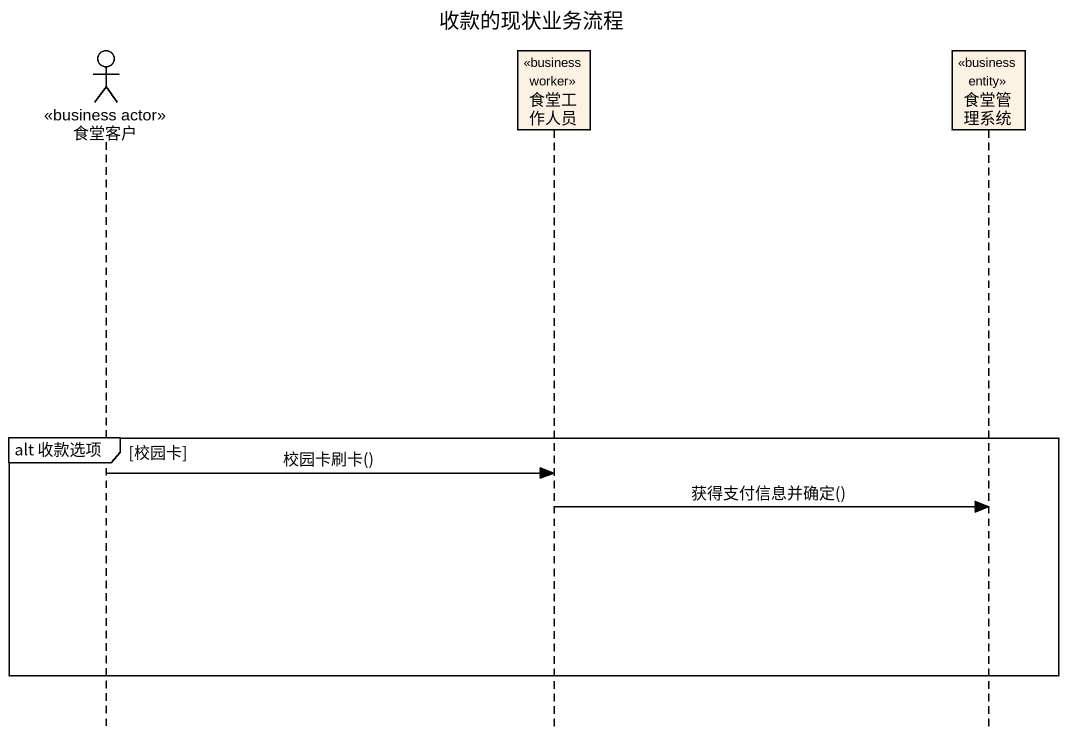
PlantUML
@startuml
title 收款的现状业务流程
hide footbox
actor 食堂客户 <<business actor>>
participant 食堂工作人员 <<business worker>> #FCF2E3
participant 食堂管理系统 <<business entity>> #FCF2E3

group alt 收款选项 [校园卡]
  食堂客户 -> 食堂工作人员 : 校园卡刷卡()
  食堂工作人员 -> 食堂管理系统 : 获得支付信息并确定()
end
@enduml
